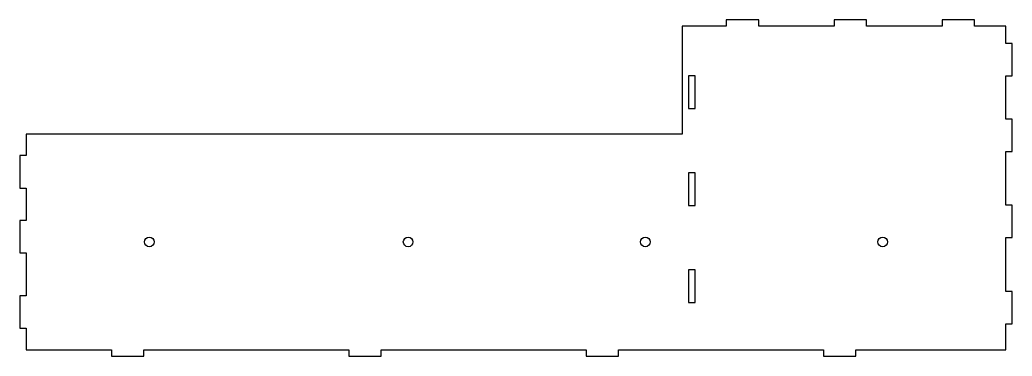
# Model space of a CAD drawing. Header units: metres. Extents: x 0 to 460, y 0 to 156.
import ezdxf

# ---------------------------------------------------------------- set-up
doc = ezdxf.new("R2010")
doc.units = ezdxf.units.M

msp = doc.modelspace()

# ---------------------------------------------------------------- linework, layer by layer
for points in [[(3, 3), (42.5, 3), (42.5, 0), (57.5, 0), (57.5, 3), (152.5, 3), (152.5, 0), (167.5, 0), (167.5, 3), (262.5, 3), (262.5, 0), (277.5, 0), (277.5, 3), (372.5, 3), (372.5, 0), (387.5, 0), (387.5, 3), (457, 3), (457, 15), (460, 15), (460, 30), (457, 30), (457, 55), (460, 55), (460, 70), (457, 70), (457, 95), (460, 95), (460, 110), (457, 110), (457, 130), (460, 130), (460, 145), (457, 145), (457, 153), (442.5, 153), (442.5, 156), (427.5, 156), (427.5, 153), (392.5, 153), (392.5, 156), (377.5, 156), (377.5, 153), (342.5, 153), (342.5, 156), (327.5, 156), (327.5, 153), (307, 153), (307, 103), (3, 103), (3, 93), (0, 93), (0, 78), (3, 78), (3, 63), (0, 63), (0, 48), (3, 48), (3, 28), (0, 28), (0, 13), (3, 13)], [(309.9, 114.9), (313.1, 114.9), (313.1, 130.1), (309.9, 130.1)], [(309.9, 69.9), (313.1, 69.9), (313.1, 85.1), (309.9, 85.1)], [(309.9, 24.9), (313.1, 24.9), (313.1, 40.1), (309.9, 40.1)]]:
    msp.add_lwpolyline(points, close=True)
for centre in [(60, 53), (180, 53), (290, 53), (400, 53)]:
    msp.add_circle(centre, 2.25)

doc.saveas('drawing.dxf')
